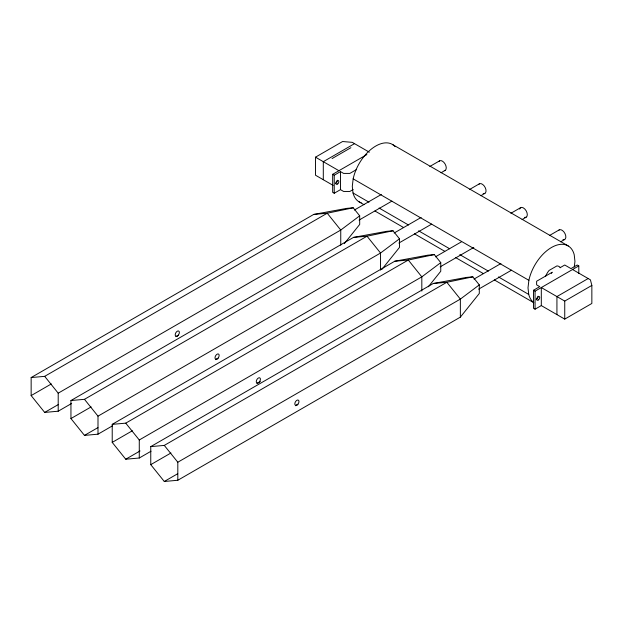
<?xml version="1.0" encoding="UTF-8"?>
<svg xmlns="http://www.w3.org/2000/svg" width="623" height="623" viewBox="0 0 623 623"><rect width="100%" height="100%" fill="white"/><g stroke="black" fill="none" stroke-linecap="round" stroke-linejoin="round"><path stroke-width="0.93" d="M395.146 146.685A33.19 19.165 -60 0 0 371.962 148.593A33.19 19.165 -60 0 0 353.163 178.856L352.291 186.363L353.015 192.966A33.19 19.165 -60 0 0 361.239 202.818M574.289 267.01L574.943 261.38L574.219 254.776A33.19 19.165 -60 0 0 551.76 247.331A33.19 19.165 -60 0 0 528.88 280.311L528.008 287.818L528.732 294.422A33.19 19.165 -60 0 0 533.319 302.248M344.301 243.648L359.689 224.436L359.689 215.823L353.233 207.794L346.77 208.37L313.696 214.429L31.15 377.554L31.15 395.589L44.677 412.418L58.204 411.211L71.661 403.447M381.728 269.58L399.483 247.409L399.483 238.804L393.02 230.767L386.564 231.343L353.49 237.402L70.944 400.527L70.944 418.563L84.471 435.391L97.998 434.184L112.288 425.93M428.328 286.759L440.757 271.246L440.757 262.633L434.293 254.597L427.837 255.173L394.764 261.232L112.218 424.356L112.218 442.392L125.745 459.221L139.272 458.014L151.046 451.216M460.358 317.138L479.297 293.495L479.297 284.882L472.841 276.846L466.378 277.422L433.304 283.481L150.758 446.613L150.758 464.649L164.285 481.478L177.812 480.263L460.358 317.138L460.358 299.102L446.831 282.274L433.304 283.481M359.689 215.823L340.75 230.051L58.204 393.175L58.204 411.211M399.483 238.804L380.544 253.024L97.998 416.148L97.998 434.184M440.757 262.633L421.818 276.853L139.272 439.978L139.272 458.014M479.297 284.882L460.358 299.102L177.812 462.227L177.812 480.263M333.165 185.42L315.487 175.211L315.487 157.175L342.595 141.522L352.275 142.348L369.338 152.191M354.534 143.648L323.298 161.684L323.298 179.72M332.075 158.577L350.897 147.706M353.14 189.548L349.853 191.448L343.6 191.448L340.477 189.641L334.232 193.247L332.666 192.351L332.666 174.315L366.869 154.566M332.666 174.315L334.232 175.211L340.477 171.605L343.6 173.412L349.853 173.412L356.426 169.612M31.15 377.554L44.677 376.347L327.223 213.222L353.233 207.794M31.15 395.589L51.335 383.939M354.386 210.029L381.331 194.477M429.823 166.473L439.589 160.843M359.066 220.083L391.906 201.12M441.037 172.758L445.11 170.406M44.677 412.418L58.134 404.654M175.857 336.685L178.38 335.229M70.944 400.527L84.471 399.32L367.017 236.195L393.02 230.767M70.944 418.563L91.122 406.912M394.18 233.002L421.117 217.45M469.617 189.447L479.375 183.816M398.86 243.056L431.692 224.093M480.831 195.731L484.896 193.379M84.471 435.391L97.92 427.627M215.651 359.658L218.175 358.202M112.218 424.356L125.745 423.149L408.291 260.025L434.293 254.597M112.218 442.392L132.395 430.742M435.454 256.832L461.55 241.763M510.891 213.276L520.649 207.646M440.134 266.885L473.815 247.44M522.105 219.561L526.17 217.209M125.745 459.221L140.035 450.966M256.925 383.488L260.289 381.541M150.758 446.613L164.285 445.406L446.831 282.274L472.841 276.846M150.758 464.649L170.943 452.991M473.994 279.088L500.939 263.529M549.431 235.533L559.197 229.895M478.674 289.134L511.514 270.18M560.645 241.81L564.718 239.458M164.285 481.478L177.742 473.706M295.466 405.737L297.989 404.28M560.054 267.719L564.742 265.009L570.987 268.614L577.233 265.009L578.798 265.912L578.798 273.505M572.553 269.518L590.425 279.844L591.85 285.427L591.85 303.463L564.742 319.116L541.309 305.589L535.064 309.195L533.498 308.299L533.498 290.263L539.744 286.65L536.621 284.851L536.621 281.246L552.243 272.228A12.515 7.227 -60 0 0 551.339 273.388M533.498 290.263L535.064 291.159L578.798 265.912M588.167 278.536L556.931 296.571L556.931 314.607M541.309 305.589L541.309 287.553L564.742 301.08L591.85 285.427M313.696 214.429L327.223 213.222L340.75 230.051L340.75 245.236M353.49 237.402L367.017 236.195L380.544 253.024L380.544 270.109M394.764 261.232L408.291 260.025L421.818 276.853L421.818 291.089M392.552 144.52L568.269 245.976M315.487 157.175L338.92 170.702M353.163 178.856L528.88 280.311M353.015 192.966L368.987 202.195M379.08 208.02L408.501 225.004M418.594 230.829L449.705 248.795M459.79 254.62L488.377 271.122M498.47 276.947L528.732 294.422M358.957 201.766L364.003 204.679M374.937 210.995L403.517 227.496M414.451 233.804L444.721 251.279M455.647 257.595L483.393 273.614M494.319 279.922L533.841 302.739M164.285 445.406L177.812 462.227M125.745 423.149L139.272 439.978M84.471 399.32L97.998 416.148M44.677 376.347L58.204 393.175M564.742 301.08L564.742 319.116M535.064 291.159L535.064 309.195M340.477 171.605L340.477 189.641M334.232 175.211L334.232 193.247M438.966 161.419A5.521 3.185 60 0 1 445.11 164.028A5.521 3.185 60 0 1 444.3 170.655M478.76 184.392A5.521 3.185 60 0 1 485.239 187.64A5.521 3.185 60 0 1 483.152 193.535M519.644 209.079A5.521 3.185 60 0 1 526.17 210.831A5.521 3.185 60 0 1 524.426 217.365M337.253 180.234A2.134 1.23 -60 0 1 335.4 183.435M538.077 296.182A2.134 1.23 -60 0 1 536.232 299.383M560.357 267.695A12.515 7.227 -60 0 0 556.931 265.912L549.12 270.421A12.515 7.227 -60 0 0 545.693 276.16M558.574 230.471A5.521 3.185 60 0 1 565.053 233.718A5.521 3.185 60 0 1 562.966 239.614M177.345 335.984A2.928 1.69 -60 0 0 179.05 331.35A2.928 1.69 -60 0 0 175.46 333.539A2.928 1.69 -60 0 0 177.345 335.984M217.131 358.957A2.928 1.69 -60 0 0 218.837 354.323A2.928 1.69 -60 0 0 215.254 356.512A2.928 1.69 -60 0 0 217.131 358.957M258.405 382.787A2.928 1.69 -60 0 0 260.118 378.153A2.928 1.69 -60 0 0 256.528 380.341A2.928 1.69 -60 0 0 258.405 382.787M337.744 183.886A2.134 1.23 -60 0 0 338.421 180.584A2.134 1.23 -60 0 0 335.898 182.819A2.134 1.23 -60 0 0 337.744 183.886M538.576 299.834A2.134 1.23 -60 0 0 539.253 296.525A2.134 1.23 -60 0 0 536.73 298.767A2.134 1.23 -60 0 0 538.576 299.834M296.953 405.036A2.928 1.69 -60 0 0 298.658 400.41A2.928 1.69 -60 0 0 295.068 402.59A2.928 1.69 -60 0 0 296.953 405.036"/></g></svg>
